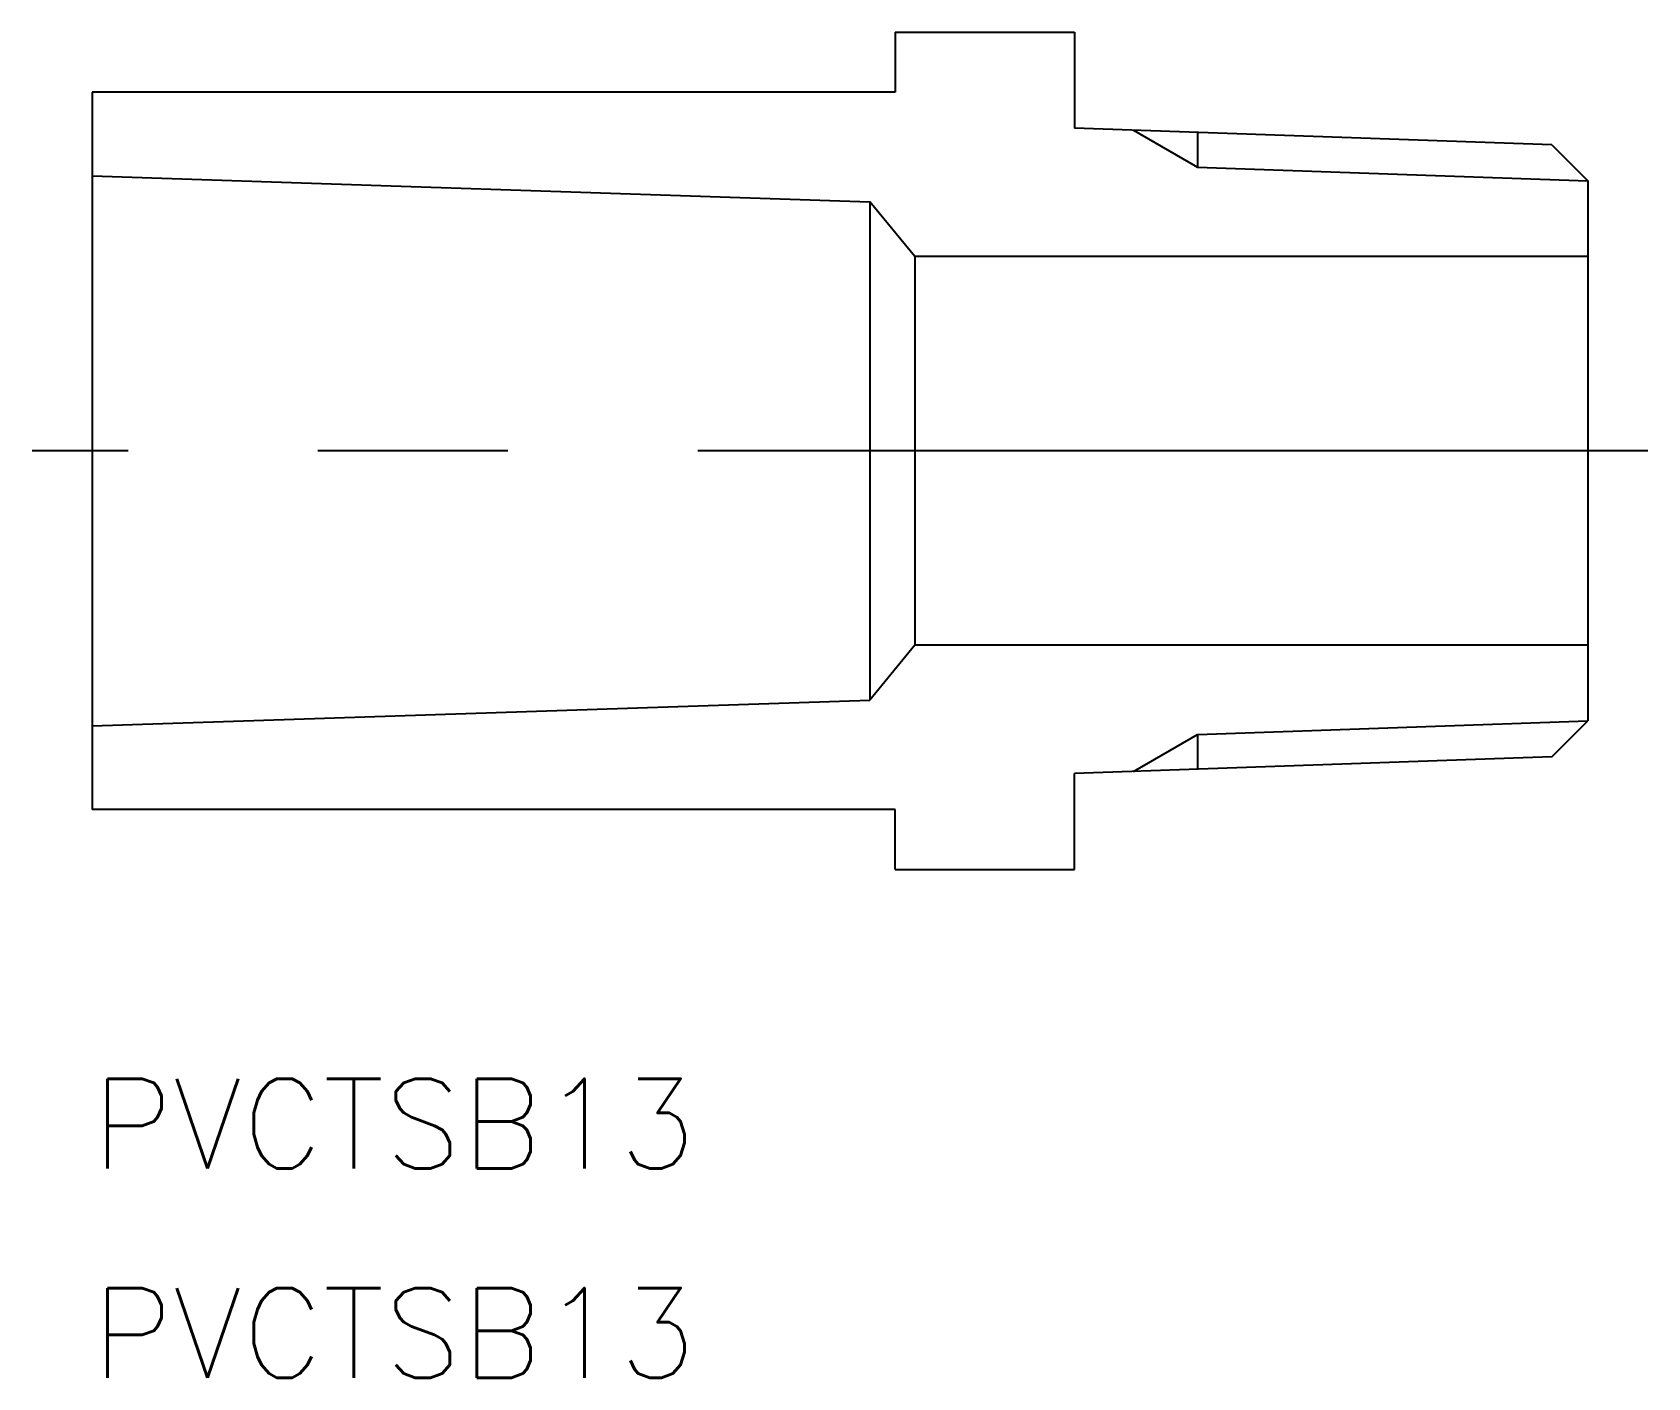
# Model space of a CAD drawing. Extents: x -2 to 52, y -31 to 14.
import ezdxf

# ---------------------------------------------------------------- set-up
doc = ezdxf.new("R2010")
doc.units = 0
doc.linetypes.add('CENTER', pattern=[50.8, 31.75, -6.35, 6.35, -6.35])
doc.layers.get('0').update_dxf_attribs({"linetype": 'CONTINUOUS'})
doc.layers.add('CENTER', color=1, linetype='CENTER')
doc.styles.get("Standard").update_dxf_attribs({"font": 'txt.shx', "height": 3, "bigfont": 'bigfont.shx'})

msp = doc.modelspace()

# ---------------------------------------------------------------- linework, layer by layer
at = {"color": 7, "linetype": 'CONTINUOUS'}
for p, q in [((26.84, 14), (32.84, 14)), ((26.84, 14), (26.84, 12)), ((32.84, 14), (32.84, 10.792)), ((26.84, 12), (0, 12)), ((0, 12), (0, -12)), ((48.796, 10.235), (32.84, 10.792)), ((36.949, 10.648), (36.949, 9.486)), ((48.796, 10.235), (50, 9.031)), ((0, 9.2), (26, 8.333)), ((50, 9.031), (50, -9.031)), ((26, 8.333), (26, -8.333)), ((27.5, 6.5), (26, 8.333)), ((50, 6.5), (27.5, 6.5)), ((27.5, 6.5), (27.5, -6.5)), ((27.5, -6.5), (26, -8.333)), ((50, -6.5), (27.5, -6.5)), ((0, -9.2), (26, -8.333)), ((48.796, -10.235), (50, -9.031)), ((36.949, -9.486), (36.949, -10.648)), ((48.796, -10.235), (32.84, -10.792)), ((32.84, -14), (32.84, -10.792)), ((26.84, -12), (0, -12)), ((26.84, -14), (26.84, -12)), ((26.84, -14), (32.84, -14))]:
    msp.add_line(p, q, dxfattribs=at)
at = {"color": 3, "linetype": 'CONTINUOUS'}
for p, q in [((34.806, 10.723), (36.949, 9.486)), ((36.949, 9.486), (50, 9.031)), ((36.949, -9.486), (50, -9.031)), ((34.806, -10.723), (36.949, -9.486))]:
    msp.add_line(p, q, dxfattribs=at)
at = {"layer": 'CENTER', "color": 1, "linetype": 'CENTER'}
msp.add_line((52, 0), (-2, 0), dxfattribs=at)

# ---------------------------------------------------------------- texts
at = {"color": 7, "linetype": 'CONTINUOUS'}
for p in [(0, -24), (0, -31)]:
    msp.add_text('PVCTSB13', height=3, dxfattribs=at).set_placement(p)

doc.saveas('drawing.dxf')
